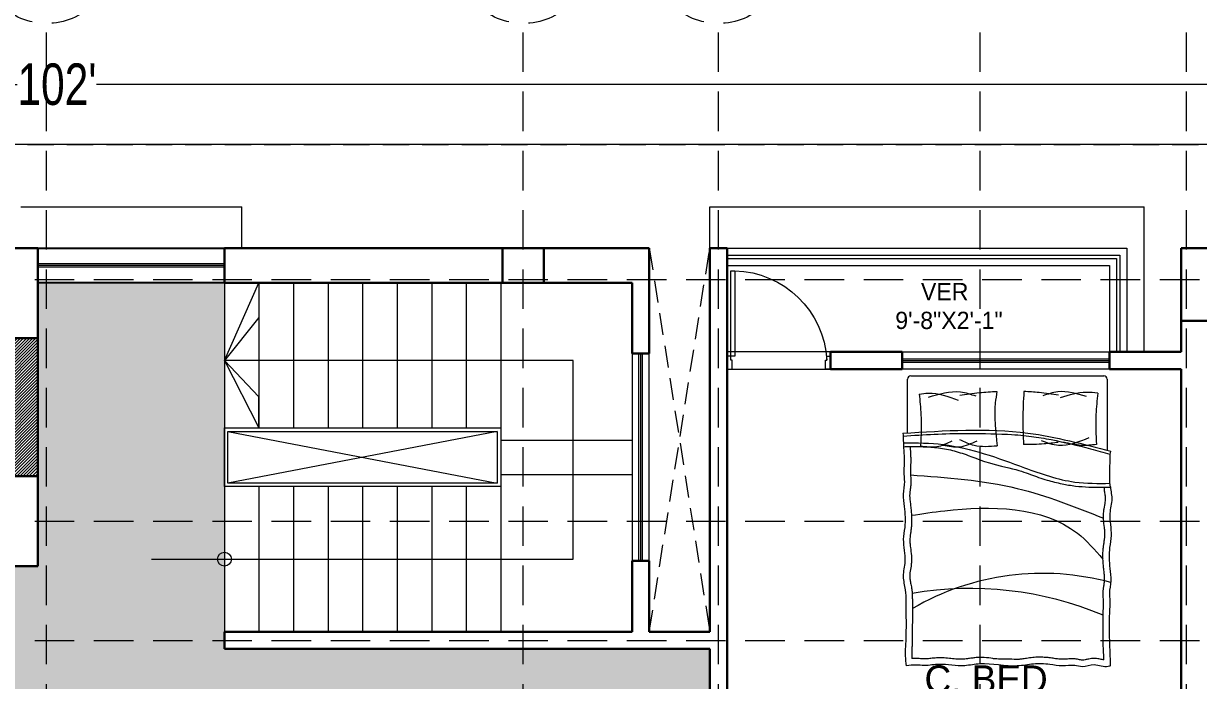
# Model space of a CAD drawing. Header units: inches. Extents: x 23587 to 406221, y -226199 to -75910.
# Drawn here: x 388589.7 to 388929.9, y -211584.7 to -211394.6 of the extents above; entities that cross this region are included whole.
import ezdxf

# ---------------------------------------------------------------- set-up
doc = ezdxf.new("R2010")
doc.units = ezdxf.units.IN
doc.header["$LTSCALE"] = 25.4
doc.header["$MEASUREMENT"] = 0
doc.header["$PDMODE"] = 34
doc.linetypes.add('DASHED', pattern=[0.75, 0.5, -0.25])
for name, color, linetype, lineweight in [('COLOUM', 1, 'Continuous', 40), ('Fresh air fan', 250, 'Continuous', 0), ('FUR', 24, 'Continuous', 13), ('RAIL', 22, 'Continuous', 13), ('sill', 252, 'Continuous', 13), ('stair', 139, 'Continuous', 18), ('T-TEXT', 5, 'Continuous', 13), ('wall', 7, 'Continuous', 30)]:
    doc.layers.add(name, color=color, linetype=linetype, lineweight=lineweight)
doc.layers.add('DOOR', color=42, linetype='Continuous')
doc.styles.add('2', font='ARIALN.TTF')
doc.styles.add('Swis 721 LrCn BT', font='swisscl.ttf')
doc.dimstyles.new('WORKING DIM_01', dxfattribs={"dimtxt": 7, "dimasz": 4, "dimexe": 0.03, "dimexo": 0.0125, "dimgap": 0.0125, "dimtad": 0, "dimdec": 0, "dimzin": 0, "dimdsep": 46, "dimlunit": 4, "dimtxsty": 'Swis 721 LrCn BT', "dimblk": 'ARCHTICK', "dimcen": 0.135, "dimdle": 0.03, "dimclrd": 256, "dimclre": 256, "dimclrt": 256, "dimadec": 0, "dimazin": 0, "dimtfac": 1, "dimtdec": 0, "dimtofl": 0, "dimtmove": 2, "dimatfit": 3, "dimldrblk": 'ARCHTICK', "dimfxl": 0, "dimtolj": 1, "dimtzin": 0, "dimlwd": -1, "dimlwe": -1, "dimarcsym": 0})

# ---------------------------------------------------------------- blocks, each defined once
blk = doc.blocks.new('VNBVN')
at = {"layer": 'DOOR', "color": 8, "lineweight": 5}
for points in [[(24894.12, -74768.93), (24892.62, -74768.93), (24892.62, -74801.93), (24894.12, -74801.93)], [(24855.62, -74801.93), (24855.62, -74806.93), (24857.62, -74806.93), (24857.62, -74803.43), (24857.12, -74803.43), (24857.12, -74801.93)], [(24895.62, -74801.93), (24895.62, -74806.93), (24893.62, -74806.93), (24893.62, -74803.43), (24894.12, -74803.43), (24894.12, -74801.93)]]:
    blk.add_lwpolyline(points, close=True, dxfattribs=at)
blk.add_arc((24893.65, -74805.51), 36.59, 91.6166, 176.7465, dxfattribs=at)
blk = doc.blocks.new('FGHFDHDFGHFG')
at = {"layer": 'Fresh air fan', "color": 254, "linetype": 'DASHED', "lineweight": 5, "ltscale": 0.9}
for p, q in [((1140.92, -7344.93), (1140.92, -6627.98)), ((1278.92, -7344.93), (1278.92, -6627.98)), ((1335.42, -7344.93), (1335.42, -6627.98)), ((1411.17, -7344.93), (1411.17, -6627.98)), ((1470.92, -7344.93), (1470.92, -6627.98)), ((468.82, -6702.02), (1823.63, -6702.02)), ((468.82, -6772.02), (1823.63, -6772.02)), ((468.82, -6806.51), (1823.63, -6806.51))]:
    blk.add_line(p, q, dxfattribs=at)
at = {"layer": 'Fresh air fan', "color": 252, "linetype": 'DASHED', "lineweight": 5, "ltscale": 0.9}
for centre in [(1140.92, -6608.85), (1278.92, -6608.85), (1335.42, -6608.85)]:
    blk.add_circle(centre, 19.14, dxfattribs=at)
blk = doc.blocks.new('FGHFDHF')
at = {"layer": 'FUR', "color": 253, "lineweight": 5}
for p, q in [((955.15, -4492.06), (955.15, -4476.39)), ((956.1, -4475.44), (989.1, -4475.44)), ((987.2, -4475.44), (1011.99, -4475.44)), ((1012.94, -4476.39), (1012.94, -4497.01))]:
    blk.add_line(p, q, dxfattribs=at)
for centre, radius, start, end in [((956.1, -4476.39), 0.95, 90, 180), ((1011.99, -4476.39), 0.95, 0, 90), ((994.26, -4607.39), 74.77, 74.6283, 120.2537), ((973.25, -4636.83), 99.85, 67.2872, 99.6496)]:
    blk.add_arc(centre, radius, start, end, dxfattribs=at)
for points in [[(961.2, -4481.62), (970.54, -4480.09), (974.91, -4481.26)], [(970.3, -4481.05), (975.97, -4480.29), (981.07, -4479.96)], [(981.07, -4479.96), (980.59, -4483.29), (981.15, -4495.69)], [(988.86, -4479.96), (988.56, -4488.07), (988.78, -4495.33)], [(998.92, -4481.05), (993.25, -4480.29), (988.86, -4479.96)], [(1006.96, -4481.41), (998.68, -4480.09), (994.31, -4481.26)], [(958.53, -4480.71), (961.17, -4480.43), (969.81, -4482.53)], [(958.53, -4480.71), (959.07, -4486.67), (958.95, -4495.71)], [(1010.26, -4480.5), (1006.99, -4480.22), (999.41, -4481.79)], [(1010.26, -4480.5), (1009.72, -4486.67), (1009.84, -4495.35)], [(953.85, -4492.06), (990.03, -4492.03), (1013.99, -4497.29)], [(953.85, -4492.06), (954.05, -4496.42), (954.2, -4500.53), (954.12, -4503.97), (954.27, -4506.04), (953.9, -4509.69), (954.2, -4513.28), (954.35, -4519.34), (953.96, -4522.76), (954.42, -4529.17), (953.91, -4533.48), (954.51, -4537.37), (954.68, -4540.71), (954.64, -4552.34), (954.53, -4556.51), (954.79, -4559.39)], [(1007.7, -4493.36), (998.9, -4495.61), (993.92, -4494.23)], [(953.97, -4494.8), (965.52, -4495.31), (989.03, -4502.05), (1003.61, -4506.17), (1013.8, -4506.55)], [(958.95, -4495.71), (963.65, -4495.92), (968.1, -4494.25)], [(965.42, -4495.48), (970.32, -4495.97), (975.3, -4494.23)], [(970.21, -4493.84), (974.47, -4495.51), (981.15, -4495.69)], [(998.82, -4494.7), (994.74, -4495.15), (988.78, -4495.33)], [(1009.84, -4495.35), (1005.57, -4495.56), (1000.34, -4494.66)], [(1013.96, -4559.4), (1013.82, -4555.04), (1013.72, -4543.93), (1013.83, -4540.48), (1013.71, -4538.41), (1014.12, -4534.77), (1013.87, -4531.17), (1013.79, -4525.11), (1014.22, -4521.7), (1013.85, -4515.29), (1014.4, -4510.98), (1013.85, -4507.09), (1013.72, -4503.75), (1013.82, -4499.11), (1013.84, -4498.08), (1013.99, -4497.29)], [(956.04, -4504.12), (986.93, -4508.02), (1011.93, -4516.66)], [(956.33, -4515.81), (965.94, -4514.49), (1004.34, -4520.97), (1011.76, -4528.47)], [(1013.96, -4559.4), (1013.3, -4559.58), (1009.2, -4559.13), (1005.75, -4559.63), (1003.6, -4559.28), (1000.03, -4559.39), (996.36, -4558.98), (991.63, -4558.86), (986.96, -4559.41), (976.16, -4558.83), (971.74, -4559.33), (967.98, -4559.2), (964.41, -4558.94), (960.05, -4559.27), (957.67, -4559.14), (954.79, -4559.39)]]:
    blk.add_spline(points, degree=3, dxfattribs=at)
for points, knots in [([(953.87, -4492.86), (956.91, -4492.68), (959.92, -4492.49), (968.91, -4492.07), (974.87, -4491.96), (987.19, -4492.51), (989.11, -4492.71), (992.94, -4493.22), (994.85, -4493.54), (1000.58, -4494.65), (1004.38, -4495.58), (1010.05, -4497.06), (1011.91, -4497.56), (1013.78, -4498.07)], [0, 0, 0, 0, 9.44479, 9.44479, 28.334371, 28.334371, 34.525324, 34.525324, 40.716276, 40.716276, 53.09818, 53.09818, 59.167455, 59.167455, 59.167455, 59.167455]), ([(954.02, -4495.95), (954.66, -4495.94), (955.22, -4495.93), (956.92, -4495.91), (958.04, -4495.91), (960.65, -4495.96), (962.12, -4496.04), (964.34, -4496.28), (965.11, -4496.39), (966.63, -4496.67), (967.39, -4496.84), (969.67, -4497.43), (971.19, -4497.91), (975.62, -4499.52), (978.55, -4500.82), (987.59, -4502.73), (989.16, -4503.37), (992.33, -4504.56), (993.94, -4505.11), (996.99, -4506.02), (998.44, -4506.39), (1001.18, -4506.96), (1002.47, -4507.18), (1005.06, -4507.48), (1006.36, -4507.57), (1009.75, -4507.71), (1011.84, -4507.7), (1014.17, -4507.64)], [0, 0, 0, 0, 1.782034, 1.782034, 5.346101, 5.346101, 10.196119, 10.196119, 12.82454, 12.82454, 15.45296, 15.45296, 20.709801, 20.709801, 30.775139, 30.775139, 35.955445, 35.955445, 41.13575, 41.13575, 45.691005, 45.691005, 49.650261, 49.650261, 53.609516, 53.609516, 60.078988, 60.078988, 60.078988, 60.078988]), ([(955.96, -4495.92), (955.98, -4496.87), (955.99, -4497.06), (956.03, -4497.74), (956.06, -4498.24), (956.09, -4499.23), (956.1, -4499.71), (956.1, -4500.5), (956.09, -4500.81), (956.07, -4501.4), (956.05, -4501.69), (956.01, -4502.52), (955.99, -4503.04), (956.01, -4503.73), (956.02, -4503.93), (956.06, -4504.37), (956.08, -4504.6), (956.13, -4505.14), (956.16, -4505.44), (956.17, -4505.96), (956.17, -4506.16), (956.16, -4506.55), (956.15, -4506.74), (956.1, -4507.3), (956.06, -4507.64), (955.97, -4508.33), (955.92, -4508.65), (955.85, -4509.17), (955.83, -4509.37), (955.8, -4509.71), (955.79, -4509.86), (955.79, -4510.33), (955.81, -4510.68), (955.87, -4511.46), (955.93, -4511.9), (956.05, -4512.84), (956.12, -4513.34), (956.23, -4514.35), (956.27, -4514.86), (956.37, -4516.4), (956.39, -4517.43), (956.31, -4518.85), (956.28, -4519.22), (956.19, -4519.96), (956.15, -4520.31), (956.04, -4521.04), (955.99, -4521.41), (955.91, -4522.04), (955.89, -4522.3), (955.86, -4522.75), (955.86, -4522.94), (955.86, -4523.35), (955.87, -4523.55), (955.91, -4524.19), (955.96, -4524.64), (956.12, -4525.86), (956.23, -4526.66), (956.32, -4527.88), (956.33, -4528.26), (956.33, -4528.85), (956.33, -4529.06), (956.29, -4529.7), (956.24, -4530.11), (956.08, -4531.22), (955.95, -4531.87), (955.84, -4532.7), (955.82, -4532.94), (955.81, -4533.34), (955.81, -4533.5), (955.83, -4533.84), (955.84, -4534.02), (955.92, -4534.58), (955.99, -4534.99), (956.17, -4535.87), (956.27, -4536.35), (956.39, -4537.08), (956.42, -4537.31), (956.47, -4537.76), (956.49, -4537.99), (956.54, -4538.65), (956.55, -4539.08), (956.57, -4539.89), (956.58, -4540.27), (956.58, -4541.38), (956.59, -4542.12), (956.59, -4543.62), (956.58, -4544.38), (956.54, -4552.56), (956.52, -4552.97), (956.48, -4553.77), (956.46, -4554.16), (956.42, -4554.97), (956.41, -4555.38), (956.41, -4556.17), (956.43, -4556.56), (956.46, -4557.06), (956.47, -4557.17), (956.47, -4557.28)], [4.978875, 4.978875, 4.978875, 4.978875, 5.579958, 5.579958, 7.128971, 7.128971, 8.556084, 8.556084, 9.447278, 9.447278, 10.338472, 10.338472, 12.12086, 12.12086, 12.894639, 12.894639, 13.668418, 13.668418, 14.503571, 14.503571, 15.001558, 15.001558, 15.499545, 15.499545, 16.495519, 16.495519, 17.564655, 17.564655, 18.292536, 18.292536, 18.900849, 18.900849, 20.192298, 20.192298, 21.675724, 21.675724, 23.192838, 23.192838, 24.709952, 24.709952, 27.744179, 27.744179, 28.804202, 28.804202, 29.864225, 29.864225, 31.092823, 31.092823, 32.047926, 32.047926, 32.815273, 32.815273, 33.58262, 33.58262, 35.117314, 35.117314, 37.547779, 37.547779, 38.580626, 38.580626, 39.140234, 39.140234, 40.25945, 40.25945, 42.367848, 42.367848, 43.307358, 43.307358, 44.028218, 44.028218, 44.749078, 44.749078, 46.190798, 46.190798, 47.632517, 47.632517, 48.262773, 48.262773, 48.893028, 48.893028, 50.153538, 50.153538, 51.319075, 51.319075, 53.650149, 53.650149, 55.981222, 55.981222, 57.240447, 57.240447, 58.499671, 58.499671, 59.872408, 59.872408, 61.240897, 61.240897, 61.619663, 61.619663, 61.619663, 61.619663]), ([(1012.01, -4557.66), (1012.01, -4557.64), (1012.01, -4557.62), (1011.99, -4556.94), (1011.97, -4556.29), (1011.92, -4555.16), (1011.9, -4554.68), (1011.85, -4553.69), (1011.83, -4553.19), (1011.81, -4552.2), (1011.8, -4544.72), (1011.82, -4543.93), (1011.83, -4543.62), (1011.86, -4543.03), (1011.88, -4542.75), (1011.93, -4541.91), (1011.95, -4541.39), (1011.94, -4540.7), (1011.94, -4540.51), (1011.9, -4540.07), (1011.88, -4539.83), (1011.84, -4539.29), (1011.82, -4538.99), (1011.81, -4538.47), (1011.81, -4538.27), (1011.83, -4537.88), (1011.84, -4537.69), (1011.89, -4537.14), (1011.94, -4536.79), (1012.04, -4536.11), (1012.1, -4535.78), (1012.17, -4535.27), (1012.19, -4535.07), (1012.22, -4534.73), (1012.23, -4534.58), (1012.25, -4534.1), (1012.23, -4533.76), (1012.17, -4532.98), (1012.12, -4532.54), (1012.01, -4531.6), (1011.95, -4531.09), (1011.85, -4530.08), (1011.82, -4529.57), (1011.74, -4528.03), (1011.73, -4527), (1011.83, -4525.58), (1011.87, -4525.21), (1011.96, -4524.48), (1012.01, -4524.13), (1012.12, -4523.4), (1012.18, -4523.02), (1012.26, -4522.4), (1012.29, -4522.14), (1012.32, -4521.68), (1012.33, -4521.49), (1012.33, -4521.09), (1012.32, -4520.88), (1012.29, -4520.25), (1012.24, -4519.8), (1012.1, -4518.58), (1012, -4517.77), (1011.93, -4516.55), (1011.92, -4516.18), (1011.93, -4515.58), (1011.93, -4515.37), (1011.98, -4514.73), (1012.03, -4514.32), (1012.21, -4513.22), (1012.34, -4512.56), (1012.46, -4511.73), (1012.48, -4511.49), (1012.5, -4511.1), (1012.51, -4510.94), (1012.49, -4510.6), (1012.48, -4510.42), (1012.41, -4509.86), (1012.34, -4509.45), (1012.23, -4508.86), (1012.23, -4508.66), (1012.2, -4507.68)], [1.890882, 1.890882, 1.890882, 1.890882, 1.960247, 1.960247, 4.030945, 4.030945, 5.579958, 5.579958, 7.128971, 7.128971, 8.556084, 8.556084, 9.447278, 9.447278, 10.338472, 10.338472, 12.12086, 12.12086, 12.894639, 12.894639, 13.668418, 13.668418, 14.503571, 14.503571, 15.001558, 15.001558, 15.499545, 15.499545, 16.495519, 16.495519, 17.564655, 17.564655, 18.292536, 18.292536, 18.900849, 18.900849, 20.192298, 20.192298, 21.675724, 21.675724, 23.192838, 23.192838, 24.709952, 24.709952, 27.744179, 27.744179, 28.804202, 28.804202, 29.864225, 29.864225, 31.092823, 31.092823, 32.047926, 32.047926, 32.815273, 32.815273, 33.58262, 33.58262, 35.117314, 35.117314, 37.547779, 37.547779, 38.580626, 38.580626, 39.140234, 39.140234, 40.25945, 40.25945, 42.367848, 42.367848, 43.307358, 43.307358, 44.028218, 44.028218, 44.749078, 44.749078, 46.190798, 46.190798, 46.680276, 46.680276, 46.680276, 46.680276]), ([(1012.01, -4557.66), (1011.95, -4557.65), (1011.88, -4557.63), (1011.46, -4557.55), (1011.06, -4557.45), (1010.37, -4557.33), (1010.13, -4557.29), (1009.7, -4557.25), (1009.53, -4557.23), (1009.2, -4557.23), (1009.04, -4557.23), (1008.74, -4557.25), (1008.59, -4557.26), (1008.18, -4557.31), (1007.92, -4557.36), (1007.27, -4557.49), (1006.92, -4557.57), (1006.32, -4557.69), (1006.07, -4557.73), (1005.84, -4557.73), (1005.79, -4557.73), (1005.67, -4557.72), (1005.6, -4557.72), (1005.38, -4557.68), (1005.2, -4557.65), (1004.81, -4557.57), (1004.62, -4557.53), (1004.27, -4557.46), (1004.12, -4557.43), (1003.82, -4557.39), (1003.67, -4557.37), (1003.39, -4557.35), (1003.25, -4557.34), (1002.84, -4557.33), (1002.58, -4557.33), (1001.77, -4557.37), (1001.27, -4557.42), (1000.58, -4557.47), (1000.37, -4557.48), (1000.04, -4557.49), (999.92, -4557.49), (999.67, -4557.49), (999.55, -4557.48), (999.16, -4557.45), (998.89, -4557.43), (998.2, -4557.34), (997.76, -4557.27), (996.84, -4557.13), (996.34, -4557.06), (995.35, -4556.95), (994.86, -4556.92), (993.68, -4556.87), (993, -4556.87), (992.02, -4556.92), (991.72, -4556.94), (990.81, -4557.04), (990.22, -4557.13), (989.17, -4557.29), (988.7, -4557.36), (987.89, -4557.46), (987.55, -4557.49), (987, -4557.52), (986.79, -4557.52), (986.34, -4557.5), (986.11, -4557.49), (980.9, -4557.42), (980.4, -4557.35), (979.1, -4557.16), (978.28, -4557.03), (977.06, -4556.94), (976.71, -4556.92), (976.12, -4556.92), (975.89, -4556.93), (975.45, -4556.95), (975.23, -4556.97), (974.59, -4557.04), (974.18, -4557.09), (973.36, -4557.21), (972.95, -4557.27), (972.29, -4557.36), (972.04, -4557.39), (971.57, -4557.44), (971.37, -4557.45), (970.93, -4557.46), (970.72, -4557.47), (970.05, -4557.46), (969.6, -4557.44), (968.54, -4557.36), (967.93, -4557.29), (966.63, -4557.15), (965.95, -4557.08), (964.98, -4557.04), (964.73, -4557.04), (964.16, -4557.04), (963.86, -4557.06), (963.29, -4557.1), (963.01, -4557.13), (962.2, -4557.21), (961.7, -4557.28), (960.99, -4557.34), (960.76, -4557.35), (960.39, -4557.37), (960.25, -4557.37), (959.94, -4557.37), (959.76, -4557.36), (959.38, -4557.34), (959.18, -4557.32), (958.71, -4557.29), (958.44, -4557.27), (957.88, -4557.24), (957.6, -4557.24), (957.05, -4557.25), (956.78, -4557.26), (956.5, -4557.28), (956.49, -4557.28), (956.47, -4557.28)], [2.468295, 2.468295, 2.468295, 2.468295, 2.72176, 2.72176, 3.951616, 3.951616, 4.554057, 4.554057, 4.947685, 4.947685, 5.279448, 5.279448, 5.611211, 5.611211, 6.274736, 6.274736, 7.407159, 7.407159, 8.539581, 8.539581, 8.895906, 8.895906, 9.25223, 9.25223, 9.96488, 9.96488, 10.540138, 10.540138, 10.926568, 10.926568, 11.265437, 11.265437, 11.604305, 11.604305, 12.282043, 12.282043, 13.80513, 13.80513, 14.589285, 14.589285, 15.07888, 15.07888, 15.568475, 15.568475, 16.547664, 16.547664, 17.979548, 17.979548, 19.423334, 19.423334, 20.86712, 20.86712, 22.816137, 22.816137, 23.668334, 23.668334, 25.42301, 25.42301, 26.987851, 26.987851, 28.246059, 28.246059, 29.092679, 29.092679, 29.9393, 29.9393, 31.632541, 31.632541, 34.096495, 34.096495, 35.066902, 35.066902, 35.672463, 35.672463, 36.278023, 36.278023, 37.489145, 37.489145, 38.810083, 38.810083, 39.709316, 39.709316, 40.493116, 40.493116, 41.276917, 41.276917, 42.844517, 42.844517, 44.859637, 44.859637, 46.874757, 46.874757, 47.587839, 47.587839, 48.406198, 48.406198, 49.224558, 49.224558, 50.861277, 50.861277, 51.682262, 51.682262, 52.22872, 52.22872, 52.899541, 52.899541, 53.570363, 53.570363, 54.377246, 54.377246, 55.115182, 55.115182, 55.853119, 55.853119, 55.895222, 55.895222, 55.895222, 55.895222])]:
    blk.add_open_spline(points, degree=3, knots=knots, dxfattribs=at)
blk = doc.blocks.new('_ArchTick')
at = {"color": 0, "linetype": 'ByBlock', "const_width": 0.15}
blk.add_lwpolyline([(-0.5, -0.5), (0.5, 0.5)], dxfattribs=at)
blk = doc.blocks.new('*D76')
at = {"layer": 'Defpoints', "color": 0, "lineweight": 13, "ltscale": 0.09, "transparency": 16777216}
for p in [(389211.4, -211412.24), (387987.4, -211429.63), (389211.4, -211429.63)]:
    blk.add_point(p, dxfattribs=at)
at = {"layer": 'Fresh air fan', "linetype": 'Continuous', "ltscale": 0.09, "transparency": 16777216}
for p, q in [((387987.37, -211412.24), (388587.92, -211412.24)), ((387987.4, -211416.24), (387987.4, -211412.21)), ((389211.43, -211412.24), (388610.87, -211412.24)), ((389211.4, -211416.24), (389211.4, -211412.21))]:
    blk.add_line(p, q, dxfattribs=at)
at = {"layer": 'Fresh air fan', "ltscale": 0.09, "transparency": 16777216, "xscale": 4, "yscale": 4, "zscale": 4, "rotation": 180}
blk.add_blockref('_ArchTick', (387987.4, -211412.24), dxfattribs=at)
at = {"layer": 'Fresh air fan', "ltscale": 0.09, "transparency": 16777216, "xscale": 4, "yscale": 4, "zscale": 4}
blk.add_blockref('_ArchTick', (389211.4, -211412.24), dxfattribs=at)
at = {"layer": 'Fresh air fan', "lineweight": 13, "ltscale": 0.09, "transparency": 16777216, "insert": (388599.4, -211412.24), "char_height": 12, "attachment_point": 5, "style": 'Swis 721 LrCn BT'}
blk.add_mtext("\\A1;102'", dxfattribs=at)

msp = doc.modelspace()

# ---------------------------------------------------------------- hatches: boundary and pattern name
at = {"layer": 'Fresh air fan', "lineweight": 5, "ltscale": 0.09}
h = msp.add_hatch(dxfattribs=at)
h.set_pattern_fill('ANSI31', color=254, scale=5)
h.set_pattern_definition([(45, (387455.4772, -204766.60535), (-0.44194174, 0.44194174), [])])
h.paths.add_polyline_path([(388485.9, -211459.63), (388458.4, -211459.63), (388458.4, -211469.63), (388485.9, -211469.63)])
h.paths.add_polyline_path([(388458.4, -211459.63), (388445.9, -211459.63), (388445.9, -211469.63), (388458.4, -211469.63)])
h.paths.add_polyline_path([(388429.9, -211485.63), (388419.9, -211485.63), (388419.9, -211525.63), (388429.9, -211525.63)])
h.paths.add_polyline_path([(388511.9, -211485.63), (388501.9, -211485.63), (388501.9, -211525.63), (388511.9, -211525.63)])
h.paths.add_polyline_path([(388557.9, -211459.63), (388527.9, -211459.63), (388527.9, -211469.63), (388557.9, -211469.63)])
h.paths.add_polyline_path([(388593.9, -211485.63), (388583.9, -211485.63), (388583.9, -211525.63), (388593.9, -211525.63)])
at = {"layer": 'Fresh air fan', "lineweight": 9, "ltscale": 0.09}
h = msp.add_hatch(dxfattribs=at)
h.set_pattern_fill('ANGLE', color=253, scale=16)
h.set_pattern_definition([(0, (387455.477, -204766.6053), (0, 4.4), [3.2, -1.2]), (90, (387455.477, -204766.6053), (-4.4, 3e-16), [3.2, -1.2])])
h.paths.add_polyline_path([(388404.4, -211551.63), (388593.9, -211551.63), (388593.9, -211469.63), (388647.89, -211469.63), (388647.89, -211575.6), (388788.4, -211575.6), (388788.4, -211629.63), (388723.23, -211629.63), (388723.23, -211610.63), (388663.18, -211610.63), (388663.18, -211629.63), (388659.04, -211629.63), (388659.04, -211610.63), (388598.99, -211610.63), (388598.99, -211629.63), (388540.13, -211629.63), (388540.13, -211610.63), (388471.08, -211610.63), (388471.08, -211629.63), (388404.4, -211629.63)])

# ---------------------------------------------------------------- linework, layer by layer
at = {"layer": 'COLOUM', "lineweight": 30}
for points in [[(388593.9, -211459.63), (388567.9, -211459.63), (388567.9, -211469.63), (388583.9, -211469.63), (388583.9, -211485.63), (388593.9, -211485.63), (388593.9, -211459.63)], [(388593.9, -211551.63), (388567.9, -211551.63), (388567.9, -211541.63), (388583.9, -211541.63), (388583.9, -211525.63), (388593.9, -211525.63), (388593.9, -211551.63)]]:
    msp.add_lwpolyline(points, dxfattribs=at)
for points in [[(388740.4, -211469.63), (388728.4, -211469.63), (388728.4, -211459.63), (388740.4, -211459.63)], [(388924.9, -211459.63), (388936.9, -211459.63), (388936.9, -211480.63), (388924.9, -211480.63)]]:
    msp.add_lwpolyline(points, close=True, dxfattribs=at)
at = {"layer": 'Fresh air fan', "color": 140, "linetype": 'DASHED', "lineweight": 5, "ltscale": 0.6}
for p, q in [((389211.4, -211429.63), (387987.4, -211429.63)), ((388419.4, -211429.63), (389211.4, -211429.63))]:
    msp.add_line(p, q, dxfattribs=at)
at = {"layer": 'Fresh air fan', "color": 250, "lineweight": 13, "ltscale": 0.09}
msp.add_line((389211.4, -211429.63), (388107.4, -211429.63), dxfattribs=at)
at = {"layer": 'Fresh air fan', "color": 6, "lineweight": 5, "ltscale": 0.09}
for p in [(388588.9, -211447.63), (388652.89, -211459.63)]:
    msp.add_line(p, (388652.89, -211447.63), dxfattribs=at)
at = {"layer": 'Fresh air fan', "color": 250, "lineweight": 9, "ltscale": 0.09}
for p, q in [((388788.4, -211447.63), (388914.15, -211447.63)), ((388788.4, -211459.63), (388788.4, -211447.63)), ((388914.15, -211489.63), (388914.15, -211447.63)), ((388793.4, -211459.63), (388909.15, -211459.63)), ((388909.15, -211459.63), (388909.15, -211489.63)), ((388793.4, -211464.63), (388904.15, -211464.63)), ((388904.15, -211464.63), (388904.15, -211489.63))]:
    msp.add_line(p, q, dxfattribs=at)
at = {"layer": 'Fresh air fan', "color": 5, "lineweight": 9, "ltscale": 0.09}
for p, q in [((388647.89, -211464.13), (388593.9, -211464.13)), ((388647.89, -211464.63), (388593.9, -211464.63)), ((388647.89, -211465.13), (388593.9, -211465.13)), ((388767.9, -211550.13), (388767.9, -211490.13)), ((388768.4, -211550.13), (388768.4, -211490.13)), ((388768.9, -211550.13), (388768.9, -211490.13)), ((388844.15, -211491.63), (388904.15, -211491.63)), ((388844.15, -211492.13), (388904.15, -211492.13)), ((388844.15, -211492.63), (388904.15, -211492.63))]:
    msp.add_line(p, q, dxfattribs=at)
at = {"layer": 'Fresh air fan', "color": 230, "lineweight": 5, "ltscale": 0.09}
for p, q in [((388793.4, -211461.63), (388907.15, -211461.63)), ((388793.4, -211462.63), (388906.15, -211462.63)), ((388906.15, -211462.63), (388906.15, -211489.63)), ((388907.15, -211461.63), (388907.15, -211489.63))]:
    msp.add_line(p, q, dxfattribs=at)
at = {"layer": 'Fresh air fan', "color": 250, "lineweight": 25, "ltscale": 0.09}
msp.add_lwpolyline([(388593.9, -211459.63), (388647.89, -211459.63), (388647.89, -211469.63), (388593.9, -211469.63)], close=True, dxfattribs=at)
at = {"layer": 'Fresh air fan', "color": 250, "lineweight": 9, "ltscale": 0.09}
msp.add_lwpolyline([(388404.4, -211551.63), (388593.9, -211551.63), (388593.9, -211469.63), (388647.89, -211469.63), (388647.89, -211575.6), (388788.4, -211575.6), (388788.4, -211629.63), (388723.23, -211629.63), (388723.23, -211610.63), (388663.18, -211610.63), (388663.18, -211629.63), (388659.04, -211629.63), (388659.04, -211610.63), (388598.99, -211610.63), (388598.99, -211629.63), (388540.13, -211629.63), (388540.13, -211610.63), (388471.08, -211610.63), (388471.08, -211629.63), (388404.4, -211629.63), (388404.4, -211551.63)], dxfattribs=at)
for points in [[(388765.89, -211550.13), (388770.9, -211550.13), (388770.9, -211490.13), (388765.89, -211490.13)], [(388823.4, -211489.63), (388793.4, -211489.63), (388793.4, -211494.63), (388823.4, -211494.63)], [(388844.15, -211489.63), (388904.15, -211489.63), (388904.15, -211494.63), (388844.15, -211494.63)]]:
    msp.add_lwpolyline(points, close=True, dxfattribs=at)
at = {"layer": 'RAIL', "lineweight": 9}
for points in [[(388727.89, -211528.62), (388647.89, -211528.62), (388647.89, -211511.63), (388727.89, -211511.63)], [(388726.89, -211527.62), (388648.89, -211527.62), (388648.89, -211512.63), (388726.89, -211512.63)]]:
    msp.add_lwpolyline(points, close=True, dxfattribs=at)
at = {"layer": 'sill', "linetype": 'DASHED', "lineweight": 9, "ltscale": 0.5}
for p, q in [((388770.9, -211459.63), (388788.4, -211570.6)), ((388770.9, -211570.6), (388788.4, -211459.63))]:
    msp.add_line(p, q, dxfattribs=at)
at = {"layer": 'sill', "lineweight": 9, "ltscale": 3}
for p, q in [((388648.89, -211512.63), (388726.89, -211527.62)), ((388726.89, -211512.63), (388648.89, -211527.62))]:
    msp.add_line(p, q, dxfattribs=at)
at = {"layer": 'stair', "color": 175, "true_color": 0x4554a5}
for p, q in [((388647.89, -211469.63), (388647.89, -211511.63)), ((388727.89, -211469.63), (388727.89, -211511.63)), ((388727.89, -211515.14), (388765.89, -211515.14)), ((388727.89, -211525.14), (388765.89, -211525.14)), ((388647.89, -211528.62), (388647.89, -211570.62)), ((388727.89, -211528.62), (388727.89, -211570.62))]:
    msp.add_line(p, q, dxfattribs=at)
at = {"layer": 'stair', "color": 175, "lineweight": 9, "true_color": 0x4554a5}
for p, q in [((388657.89, -211469.63), (388657.89, -211511.63)), ((388667.89, -211469.63), (388667.89, -211511.63)), ((388677.89, -211469.63), (388677.89, -211511.63)), ((388687.89, -211469.63), (388687.89, -211511.63)), ((388697.89, -211469.63), (388697.89, -211511.63)), ((388707.89, -211469.63), (388707.89, -211511.63)), ((388717.89, -211469.63), (388717.89, -211511.63)), ((388657.89, -211528.62), (388657.89, -211570.62)), ((388667.89, -211528.62), (388667.89, -211570.62)), ((388677.89, -211528.62), (388677.89, -211570.62)), ((388687.89, -211528.62), (388687.89, -211570.62)), ((388697.89, -211528.62), (388697.89, -211570.62)), ((388707.89, -211528.62), (388707.89, -211570.62)), ((388717.89, -211528.62), (388717.89, -211570.62))]:
    msp.add_line(p, q, dxfattribs=at)
at = {"layer": 'T-TEXT', "lineweight": 9, "ltscale": 3}
for points in [[(388647.89, -211492.13), (388657.89, -211469.63), (388657.89, -211479.63), (388647.89, -211492.13)], [(388626.81, -211549.62), (388748.89, -211549.62), (388748.89, -211492.13), (388647.89, -211492.13)], [(388647.89, -211492.13), (388657.89, -211511.63), (388657.89, -211502.65), (388647.89, -211492.13)]]:
    msp.add_lwpolyline(points, dxfattribs=at)
at = {"layer": 'T-TEXT', "ltscale": 3}
msp.add_circle((388647.89, -211549.62), 2, dxfattribs=at)
at = {"layer": 'wall', "lineweight": 30}
for p, q in [((388770.9, -211459.63), (388647.89, -211459.63)), ((388647.89, -211469.63), (388647.89, -211459.63)), ((388770.9, -211459.63), (388770.9, -211490.13)), ((388788.4, -211459.63), (388793.4, -211459.63)), ((388788.4, -211570.6), (388788.4, -211459.63)), ((388793.4, -211629.63), (388793.4, -211459.63)), ((388765.89, -211469.63), (388647.89, -211469.63)), ((388765.89, -211490.13), (388765.89, -211469.63)), ((388924.9, -211489.63), (388924.9, -211480.63)), ((388593.9, -211525.63), (388593.9, -211485.63)), ((388765.89, -211490.13), (388770.9, -211490.13)), ((388823.4, -211489.63), (388844.15, -211489.63)), ((388823.4, -211494.63), (388823.4, -211489.63)), ((388844.15, -211489.63), (388844.15, -211494.63)), ((388904.15, -211489.63), (388904.15, -211494.63)), ((388904.15, -211489.63), (388924.9, -211489.63)), ((388823.4, -211494.63), (388844.15, -211494.63)), ((388904.15, -211494.63), (388924.9, -211494.63)), ((388924.9, -211629.63), (388924.9, -211494.63)), ((388765.89, -211570.62), (388765.89, -211550.13)), ((388765.89, -211550.13), (388770.9, -211550.13)), ((388770.9, -211550.13), (388770.9, -211570.6)), ((388765.89, -211570.62), (388647.89, -211570.62)), ((388647.89, -211570.62), (388647.89, -211575.6)), ((388770.9, -211570.6), (388788.4, -211570.6)), ((388647.89, -211575.6), (388788.4, -211575.6)), ((388788.4, -211634.63), (388788.4, -211575.6))]:
    msp.add_line(p, q, dxfattribs=at)
at = {"layer": 'wall', "linetype": 'Continuous', "lineweight": 0}
for p, q in [((388720.9, -211575.57), (388720.9, -211575.6)), ((388725.9, -211575.57), (388725.9, -211575.6))]:
    msp.add_line(p, q, dxfattribs=at)

# ---------------------------------------------------------------- block references
at = {"layer": 'DOOR', "extrusion": (0, 0, -1), "xscale": 0.7499999999967427, "yscale": 0.7499999999967427, "zscale": -0.7499999999967427}
msp.add_blockref('VNBVN', (-407465.11, -155389.43), dxfattribs=at)
at = {"layer": 'Fresh air fan', "color": 230, "lineweight": 5, "ltscale": 0.09}
msp.add_blockref('FGHFDHDFGHFG', (387455.48, -204766.61), dxfattribs=at)
at = {"layer": 'Fresh air fan', "color": 250, "lineweight": 25}
msp.add_blockref('FGHFDHF', (387890.48, -207021.11), dxfattribs=at)

# ---------------------------------------------------------------- texts
at = {"layer": 'Fresh air fan', "color": 250, "lineweight": 9, "ltscale": 0.09, "attachment_point": 1, "style": '2'}
for s, width, insert, char_height in [('{\\fCentury Gothic|b0|i0|c0|p34;    VER         9\'-8"X2\'-1"}', 55.397, (388842.11, -211469.67), 5), ('{\\fCentury Gothic|b0|i0|c0|p34;    C. BED\\P 11\'-3X11\'-0"}', 65.4873, (388838.68, -211580.35), 8)]:
    msp.add_mtext_dynamic_manual_height_columns(s, width=width, gutter_width=0.5, heights=[0], dxfattribs=dict(at, insert=insert, char_height=char_height))

# ---------------------------------------------------------------- dimensions: what is measured, and where the dimension line sits
at = {"layer": 'Fresh air fan', "color": 250, "lineweight": 13, "ltscale": 0.09}
dim = msp.add_linear_dim(base=(389211.4, -211412.24), p1=(387987.4, -211429.63), p2=(389211.4, -211429.63), dimstyle='WORKING DIM_01', override={"dimtxt": 12, "dimfxl": 4, "dimfxlon": 1}, dxfattribs=at)
dim.commit()
dim.dimension.update_dxf_attribs({"geometry": '*D76', "text_midpoint": (388599.4, -211412.24)})

doc.saveas('drawing.dxf')
